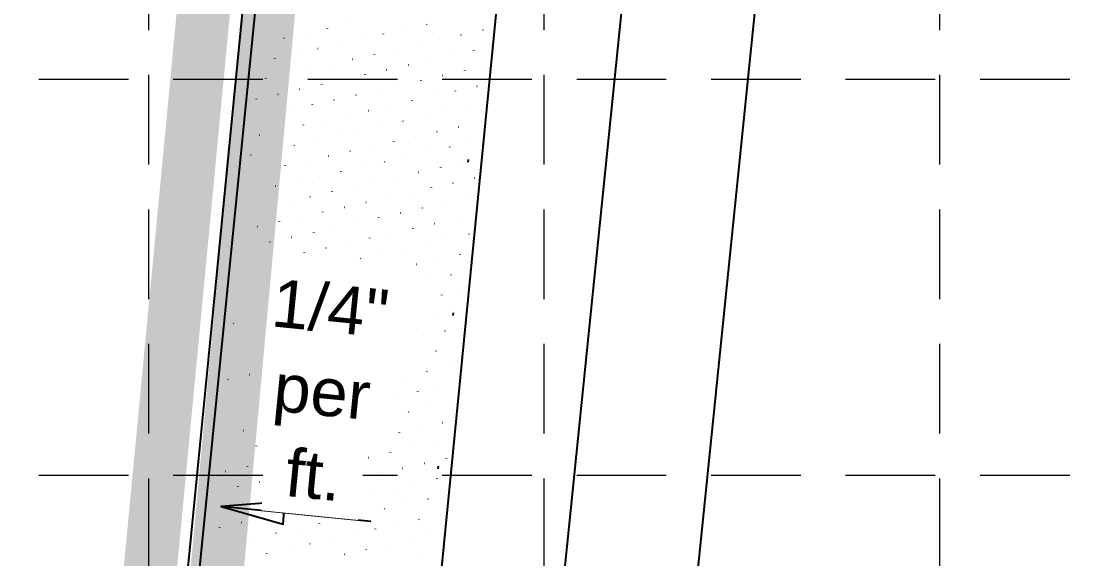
# Model space of a CAD drawing. Header units: feet. Extents: x 6046 to 7000, y 4530 to 5165.
# Drawn here: x 6101.21 to 6141.29, y 4878.59 to 4898.81 of the extents above; entities that cross this region are included whole.
import ezdxf
from ezdxf.enums import TextEntityAlignment as Align

# ---------------------------------------------------------------- set-up
doc = ezdxf.new("R2010")
doc.units = ezdxf.units.FT
doc.header["$LTSCALE"] = 30
doc.header["$MEASUREMENT"] = 0
for name, pattern in [('DASH', [1, 0.5, -0.5]), ('DOTS', [0.1901, 0.0001, -0.19]), ('HIDDEN', [0.375, 0.25, -0.125])]:
    doc.linetypes.add(name, pattern=pattern)
for name, color, linetype in [('1 LIMITS OF DISTURBANCE', 1, 'DASH'), ('1STAIR', 1, 'Continuous'), ('20070516_TOPO', 1, 'Continuous'), ('GRID', 254, 'HIDDEN'), ('PROPOSED_CURB', 1, 'Continuous'), ('PROPOSED_SW', 1, 'Continuous'), ('SILT FENCE', 200, 'Continuous')]:
    doc.layers.add(name, color=color, linetype=linetype)
doc.styles.get("Standard").update_dxf_attribs({"font": 'ARIAL.TTF'})

msp = doc.modelspace()

# ---------------------------------------------------------------- linework, layer by layer
at = {"layer": '1STAIR', "color": 7, "linetype": 'Continuous', "flags": 128}
msp.add_lwpolyline([(6125.105512984816, 4911.939006392071), (6119.360511900265, 4855.649277714367)], dxfattribs=at)
at = {"layer": '20070516_TOPO', "color": 7, "linetype": 'Continuous'}
for p, q in [((6106.811219604154, 4871.306683298197), (6111.18982539795, 4915.882213869289)), ((6107.229101919643, 4871.258096200383), (6111.686527478309, 4915.867171574632))]:
    msp.add_line(p, q, dxfattribs=at)
at = {"layer": 'GRID', "color": 252, "linetype": 'HIDDEN', "lineweight": 0, "ltscale": 0.45}
for p, q in [((6105.994717544774, 5149.919609914099), (6105.994717544774, 4628.518713058065)), ((6120.885967544771, 5149.919609914099), (6120.885967544771, 4628.518713058065)), ((6135.777217544768, 5149.919609914099), (6135.777217544768, 4628.518713058065)), ((6061.370755164296, 4896.626982392962), (6984.628255164082, 4896.626982392962)), ((6061.370755164296, 4881.735732392965), (6984.628255164082, 4881.735732392965))]:
    msp.add_line(p, q, dxfattribs=at)
at = {"layer": 'PROPOSED_CURB', "color": 7, "linetype": 'Continuous', "flags": 128}
for points in [[(6101.579857872245, 4815.287559686318), (6104.470273674716, 4843.52439630758), (6114.339965635573, 4851.561127670384), (6116.262159595874, 4870.339282967279), (6120.639700766554, 4914.904448736434), (6120.923564118218, 4917.647890701894), (6112.931193969548, 4927.485081719818), (6119.599731667234, 4996.92414139277)], [(6110.613768260917, 4898.764921630143), (6110.616926547334, 4898.761045391385)], [(6113.542433108337, 4898.732560982928), (6113.545591394753, 4898.72868474417)], [(6111.905818518337, 4898.366510871879), (6111.908976804753, 4898.36263463312)], [(6112.724125813337, 4898.549535927403), (6112.727284099753, 4898.545659688645)], [(6114.834483365757, 4898.334150224663), (6114.837641652172, 4898.330273985905)], [(6115.652790660756, 4898.517175280188), (6115.655948947172, 4898.513299041429)], [(6116.471097955756, 4898.700200335713), (6116.474256242172, 4898.696324096954)], [(6118.581455508176, 4898.484814632972), (6118.584613794593, 4898.480938394214)], [(6110.269203928337, 4898.000460760829), (6110.272362214753, 4897.99658452207)], [(6111.087511223337, 4898.183485816353), (6111.090669509753, 4898.179609577595)], [(6113.197868775756, 4897.968100113613), (6113.201027062173, 4897.964223874855)], [(6114.016176070757, 4898.151125169138), (6114.019334357173, 4898.14724893038)], [(6116.126533623176, 4897.935739466398), (6116.129691909592, 4897.931863227639)], [(6116.944840918176, 4898.118764521923), (6116.947999204592, 4898.114888283164)], [(6117.763148213176, 4898.301789577448), (6117.766306499592, 4898.297913338689)], [(6111.561254185756, 4897.602050002563), (6111.564412472173, 4897.598173763805)], [(6112.379561480757, 4897.785075058089), (6112.382719767174, 4897.78119881933)], [(6114.489919033176, 4897.569689355349), (6114.493077319593, 4897.565813116589)], [(6115.308226328177, 4897.752714410874), (6115.311384614592, 4897.748838172114)], [(6117.418583880596, 4897.537328708133), (6117.421742167012, 4897.533452469374)], [(6118.236891175596, 4897.720353763658), (6118.240049462011, 4897.716477524898)], [(6110.742946890757, 4897.419024947039), (6110.746105177172, 4897.41514870828)], [(6112.853304443176, 4897.203639244299), (6112.856462729593, 4897.199763005539)], [(6113.671611738177, 4897.386664299824), (6113.674770024593, 4897.382788061064)], [(6115.781969290596, 4897.171278597083), (6115.785127577013, 4897.167402358325)], [(6116.600276585596, 4897.354303652608), (6116.603434872012, 4897.350427413849)], [(6118.710634138016, 4897.138917949867), (6118.713792424432, 4897.135041711109)], [(6111.216689853177, 4896.837589133249), (6111.219848139593, 4896.83371289449)], [(6112.034997148176, 4897.020614188774), (6112.038155434592, 4897.016737950014)], [(6114.145354700596, 4896.805228486033), (6114.148512987013, 4896.801352247275)], [(6114.963661995596, 4896.988253541558), (6114.966820282013, 4896.984377302799)], [(6117.074019548016, 4896.772867838818), (6117.077177834432, 4896.768991600059)], [(6117.892326843016, 4896.955892894342), (6117.895485129432, 4896.952016655585)], [(6110.398382558177, 4896.654564077724), (6110.401540844593, 4896.650687838965)], [(6112.508740110597, 4896.439178374983), (6112.511898397012, 4896.435302136225)], [(6113.327047405596, 4896.622203430508), (6113.330205692012, 4896.61832719175)], [(6115.437404958016, 4896.406817727768), (6115.440563244432, 4896.402941489009)], [(6116.255712253016, 4896.589842783293), (6116.258870539433, 4896.585966544535)], [(6118.366069805436, 4896.374457080553), (6118.369228091852, 4896.370580841794)], [(6110.872125520596, 4896.073128263934), (6110.875283807013, 4896.069252025175)], [(6111.690432815597, 4896.256153319458), (6111.693591102013, 4896.2522770807)], [(6113.800790368016, 4896.040767616719), (6113.803948654432, 4896.03689137796)], [(6114.619097663016, 4896.223792672243), (6114.622255949432, 4896.219916433485)], [(6116.729455215435, 4896.008406969503), (6116.732613501852, 4896.004530730745)], [(6117.547762510436, 4896.191432025028), (6117.550920796853, 4896.18755578627)], [(6110.053818225597, 4895.890103208409), (6110.056976512014, 4895.886226969651)], [(6112.164175778016, 4895.674717505669), (6112.167334064433, 4895.67084126691)], [(6112.982483073017, 4895.857742561193), (6112.985641359433, 4895.853866322435)], [(6115.092840625436, 4895.642356858453), (6115.095998911852, 4895.638480619695)], [(6115.911147920436, 4895.825381913978), (6115.914306206852, 4895.82150567522)], [(6118.021505472855, 4895.609996211238), (6118.024663759272, 4895.606119972479)], [(6110.527561188016, 4895.308667394619), (6110.530719474433, 4895.304791155861)], [(6111.345868483017, 4895.491692450143), (6111.349026769433, 4895.487816211386)], [(6113.456226035436, 4895.276306747403), (6113.459384321853, 4895.272430508645)], [(6114.274533330436, 4895.459331802929), (6114.277691616852, 4895.45545556417)], [(6116.384890882856, 4895.243946100189), (6116.388049169272, 4895.240069861429)], [(6117.203198177855, 4895.426971155714), (6117.206356464271, 4895.423094916954)], [(6111.001304150436, 4894.72723158083), (6111.004462436852, 4894.72335534207)], [(6111.819611445436, 4894.910256636354), (6111.822769731853, 4894.906380397595)], [(6112.637918740436, 4895.093281691879), (6112.641077026853, 4895.08940545312)], [(6114.748276292856, 4894.877895989139), (6114.751434579272, 4894.874019750379)], [(6115.566583587856, 4895.060921044664), (6115.569741874272, 4895.057044805904)], [(6117.676941140276, 4894.845535341923), (6117.680099426691, 4894.841659103165)], [(6118.495248435275, 4895.028560397448), (6118.498406721692, 4895.024684158689)], [(6110.182996855437, 4894.544206525305), (6110.186155141852, 4894.540330286545)], [(6112.293354407856, 4894.328820822564), (6112.296512694272, 4894.324944583805)], [(6113.111661702856, 4894.511845878089), (6113.114819989272, 4894.50796963933)], [(6113.929968997856, 4894.694870933614), (6113.933127284273, 4894.690994694854)], [(6116.040326550276, 4894.479485230873), (6116.043484836692, 4894.475608992115)], [(6116.858633845276, 4894.662510286398), (6116.861792131692, 4894.658634047639)], [(6110.656739817857, 4893.962770711514), (6110.659898104273, 4893.958894472756)], [(6111.475047112856, 4894.145795767039), (6111.478205399272, 4894.14191952828)], [(6113.585404665276, 4893.930410064298), (6113.588562951692, 4893.92653382554)], [(6114.403711960275, 4894.113435119823), (6114.406870246692, 4894.109558881065)], [(6115.222019255276, 4894.296460175348), (6115.225177541693, 4894.29258393659)], [(6116.514069512696, 4893.898049417083), (6116.517227799112, 4893.894173178325)], [(6117.332376807696, 4894.081074472608), (6117.335535094112, 4894.077198233849)], [(6118.150684102696, 4894.264099528133), (6118.153842389112, 4894.260223289375)], [(6109.838432522856, 4893.779745655989), (6109.841590809273, 4893.77586941723)], [(6111.948790075277, 4893.564359953249), (6111.951948361692, 4893.56048371449)], [(6112.767097370276, 4893.747385008774), (6112.770255656692, 4893.743508770015)], [(6114.877454922696, 4893.531999306033), (6114.880613209111, 4893.528123067275)], [(6115.695762217695, 4893.715024361559), (6115.698920504112, 4893.7111481228)], [(6117.806119770115, 4893.499638658818), (6117.809278056532, 4893.49576242006)], [(6110.312175485276, 4893.198309842199), (6110.315333771693, 4893.19443360344)], [(6111.130482780276, 4893.381334897724), (6111.133641066693, 4893.377458658966)], [(6113.240840332696, 4893.165949194983), (6113.243998619112, 4893.162072956226)], [(6114.059147627696, 4893.348974250509), (6114.062305914112, 4893.34509801175)], [(6116.169505180115, 4893.133588547769), (6116.172663466532, 4893.12971230901)], [(6116.987812475115, 4893.316613603293), (6116.990970761532, 4893.312737364535)], [(6111.604225742696, 4892.799899083934), (6111.607384029113, 4892.796022845176)], [(6112.422533037696, 4892.982924139459), (6112.425691324112, 4892.979047900701)], [(6114.532890590116, 4892.767538436719), (6114.536048876532, 4892.76366219796)], [(6115.351197885116, 4892.950563492243), (6115.354356171531, 4892.946687253485)], [(6117.461555437535, 4892.735177789504), (6117.464713723952, 4892.731301550744)], [(6118.279862732535, 4892.918202845029), (6118.283021018951, 4892.914326606269)], [(6109.967611152696, 4892.433848972884), (6109.970769439112, 4892.429972734126)], [(6110.785918447696, 4892.616874028409), (6110.789076734112, 4892.612997789651)], [(6112.896276000116, 4892.40148832567), (6112.899434286533, 4892.39761208691)], [(6113.714583295116, 4892.584513381194), (6113.717741581532, 4892.580637142435)], [(6115.824940847536, 4892.369127678454), (6115.828099133952, 4892.365251439694)], [(6116.643248142535, 4892.552152733979), (6116.646406428951, 4892.548276495219)], [(6111.259661410116, 4892.03543821462), (6111.262819696532, 4892.03156197586)], [(6112.077968705115, 4892.218463270145), (6112.081126991532, 4892.214587031385)], [(6114.188326257536, 4892.003077567404), (6114.191484543952, 4891.999201328645)], [(6115.006633552536, 4892.186102622929), (6115.009791838952, 4892.18222638417)], [(6117.116991104956, 4891.970716920188), (6117.120149391371, 4891.96684068143)], [(6117.935298399955, 4892.153741975713), (6117.938456686371, 4892.149865736955)], [(6109.623046820117, 4891.66938810357), (6109.626205106532, 4891.66551186481)], [(6110.441354115116, 4891.852413159095), (6110.444512401532, 4891.848536920335)], [(6112.551711667536, 4891.637027456354), (6112.554869953951, 4891.633151217596)], [(6113.370018962535, 4891.820052511879), (6113.373177248952, 4891.81617627312)], [(6115.480376514955, 4891.604666809139), (6115.483534801372, 4891.60079057038)], [(6116.298683809956, 4891.787691864663), (6116.301842096372, 4891.783815625905)], [(6110.915097077536, 4891.270977345304), (6110.918255363952, 4891.267101106546)], [(6111.733404372536, 4891.454002400829), (6111.736562658952, 4891.45012616207)], [(6113.843761924955, 4891.238616698089), (6113.846920211372, 4891.23474045933)], [(6114.662069219955, 4891.421641753614), (6114.665227506372, 4891.417765514855)], [(6116.772426772375, 4891.206256050873), (6116.775585058792, 4891.202379812115)], [(6117.590734067376, 4891.389281106399), (6117.593892353791, 4891.38540486764)], [(6110.096789782536, 4891.087952289779), (6110.099948068952, 4891.084076051021)], [(6112.207147334956, 4890.872566587039), (6112.210305621372, 4890.86869034828)], [(6113.025454629956, 4891.055591642564), (6113.028612916371, 4891.051715403806)], [(6115.135812182375, 4890.840205939823), (6115.138970468792, 4890.836329701066)], [(6115.954119477375, 4891.023230995349), (6115.957277763791, 4891.01935475659)], [(6118.064477029795, 4890.807845292609), (6118.067635316212, 4890.80396905385)], [(6109.752225449955, 4890.323491420464), (6109.755383736371, 4890.319615181706)], [(6110.570532744956, 4890.50651647599), (6110.573691031373, 4890.502640237231)], [(6111.388840039956, 4890.689541531514), (6111.391998326372, 4890.685665292756)], [(6112.680890297376, 4890.291130773249), (6112.684048583792, 4890.287254534491)], [(6113.499197592376, 4890.474155828774), (6113.502355878792, 4890.470279590016)], [(6114.317504887375, 4890.657180884299), (6114.320663173791, 4890.653304645541)], [(6116.427862439795, 4890.441795181559), (6116.431020726212, 4890.4379189428)], [(6117.246169734794, 4890.624820237083), (6117.249328021211, 4890.620943998325)], [(6111.044275707375, 4889.9250806622), (6111.047433993792, 4889.921204423441)], [(6111.862583002376, 4890.108105717724), (6111.865741288792, 4890.104229478966)], [(6113.972940554796, 4889.892720014985), (6113.976098841212, 4889.888843776225)], [(6114.791247849796, 4890.07574507051), (6114.794406136211, 4890.07186883175)], [(6115.609555144795, 4890.258770126034), (6115.612713431211, 4890.254893887275)], [(6117.719912697215, 4890.043384423294), (6117.723070983631, 4890.039508184534)], [(6109.407661117376, 4889.55903055115), (6109.410819403792, 4889.555154312391)], [(6110.225968412376, 4889.742055606675), (6110.229126698791, 4889.738179367916)], [(6112.336325964795, 4889.526669903935), (6112.339484251212, 4889.522793665175)], [(6113.154633259795, 4889.70969495946), (6113.157791546212, 4889.7058187207)], [(6115.264990812216, 4889.494309256719), (6115.268149098632, 4889.49043301796)], [(6116.083298107215, 4889.677334312244), (6116.086456393631, 4889.673458073485)], [(6116.901605402215, 4889.860359367769), (6116.904763688631, 4889.85648312901)], [(6110.699711374796, 4889.160619792885), (6110.702869661211, 4889.156743554126)], [(6111.518018669795, 4889.34364484841), (6111.521176956212, 4889.33976860965)], [(6113.628376222215, 4889.128259145669), (6113.631534508631, 4889.12438290691)], [(6114.446683517215, 4889.311284201194), (6114.449841803632, 4889.307407962436)], [(6116.557041069635, 4889.095898498454), (6116.560199356051, 4889.092022259695)], [(6117.375348364635, 4889.278923553979), (6117.378506651051, 4889.27504731522)], [(6109.881404079795, 4888.97759473736), (6109.884562366212, 4888.973718498601)], [(6111.991761632215, 4888.762209034619), (6111.994919918631, 4888.758332795861)], [(6112.810068927215, 4888.945234090144), (6112.813227213632, 4888.941357851386)], [(6114.920426479634, 4888.729848387404), (6114.923584766051, 4888.725972148646)], [(6115.738733774635, 4888.912873442929), (6115.741892061052, 4888.90899720417)], [(6117.849091327055, 4888.697487740188), (6117.852249613471, 4888.69361150143)], [(6110.355147042215, 4888.39615892357), (6110.358305328632, 4888.392282684811)], [(6111.173454337215, 4888.579183979095), (6111.176612623632, 4888.575307740336)], [(6113.283811889635, 4888.363798276354), (6113.286970176051, 4888.359922037596)], [(6114.102119184635, 4888.546823331879), (6114.105277471052, 4888.54294709312)], [(6116.212476737055, 4888.331437629138), (6116.215635023471, 4888.327561390381)], [(6117.030784032055, 4888.514462684663), (6117.033942318471, 4888.510586445906)], [(6109.536839747215, 4888.213133868045), (6109.539998033631, 4888.209257629286)], [(6111.647197299635, 4887.997748165304), (6111.650355586052, 4887.993871926546)], [(6112.465504594636, 4888.18077322083), (6112.468662881051, 4888.176896982071)], [(6114.575862147055, 4887.965387518089), (6114.579020433471, 4887.961511279331)], [(6115.394169442055, 4888.148412573614), (6115.397327728471, 4888.144536334856)], [(6117.504526994475, 4887.933026870874), (6117.507685280892, 4887.929150632115)], [(6110.010582709635, 4887.631698054254), (6110.013740996051, 4887.627821815497)], [(6110.828890004635, 4887.81472310978), (6110.832048291051, 4887.810846871022)], [(6112.939247557056, 4887.59933740704), (6112.942405843472, 4887.595461168281)], [(6113.757554852055, 4887.782362462564), (6113.760713138471, 4887.778486223806)], [(6115.867912404475, 4887.566976759825), (6115.871070690891, 4887.563100521065)], [(6116.686219699474, 4887.750001815349), (6116.689377985891, 4887.74612557659)], [(6109.192275414635, 4887.44867299873), (6109.195433701051, 4887.444796759972)], [(6111.302632967055, 4887.233287295991), (6111.30579125347, 4887.229411057231)], [(6112.120940262054, 4887.416312351515), (6112.124098548471, 4887.412436112756)], [(6114.231297814476, 4887.200926648775), (6114.234456100891, 4887.197050410015)], [(6115.049605109475, 4887.383951704299), (6115.052763395891, 4887.38007546554)], [(6117.159962661894, 4887.168566001559), (6117.16312094831, 4887.1646897628)], [(6109.666018377055, 4886.867237184941), (6109.669176663471, 4886.863360946181)], [(6110.484325672055, 4887.050262240465), (6110.487483958471, 4887.046386001706)], [(6112.594683224474, 4886.834876537725), (6112.59784151089, 4886.831000298966)], [(6113.412990519475, 4887.01790159325), (6113.416148805892, 4887.014025354491)], [(6115.523348071895, 4886.802515890509), (6115.526506358311, 4886.79863965175)], [(6116.341655366895, 4886.985540946034), (6116.344813653311, 4886.981664707276)], [(6110.139761339475, 4886.28580137115), (6110.142919625891, 4886.281925132391)], [(6110.958068634475, 4886.468826426675), (6110.961226920891, 4886.464950187916)], [(6111.776375929475, 4886.6518514822), (6111.779534215891, 4886.647975243441)], [(6113.886733481895, 4886.436465779459), (6113.889891768311, 4886.432589540701)], [(6114.705040776895, 4886.619490834984), (6114.708199063311, 4886.615614596226)], [(6116.815398329315, 4886.404105132244), (6116.818556615731, 4886.400228893485)], [(6117.633705624315, 4886.587130187769), (6117.63686391073, 4886.58325394901)], [(6109.321454044475, 4886.102776315625), (6109.324612330892, 4886.098900076867)], [(6111.431811596894, 4885.887390612885), (6111.434969883311, 4885.883514374126)], [(6112.250118891895, 4886.07041566841), (6112.253277178311, 4886.066539429651)], [(6113.068426186895, 4886.253440723935), (6113.07158447331, 4886.249564485176)], [(6115.178783739315, 4886.038055021194), (6115.181942025732, 4886.034178782436)], [(6115.997091034315, 4886.221080076719), (6116.000249320731, 4886.21720383796)], [(6109.795197006894, 4885.521340501835), (6109.798355293311, 4885.517464263077)], [(6110.613504301895, 4885.70436555736), (6110.616662588312, 4885.700489318601)], [(6112.723861854315, 4885.488979854619), (6112.727020140731, 4885.485103615862)], [(6113.542169149315, 4885.672004910144), (6113.545327435731, 4885.668128671387)], [(6114.360476444314, 4885.855029965669), (6114.363634730731, 4885.851153726911)], [(6116.470833996735, 4885.639644262928), (6116.473992283151, 4885.635768024171)], [(6117.289141291734, 4885.822669318454), (6117.292299578151, 4885.818793079696)], [(6108.976889711895, 4885.33831544631), (6108.980047998311, 4885.334439207551)], [(6111.087247264314, 4885.12292974357), (6111.090405550731, 4885.119053504812)], [(6111.905554559315, 4885.305954799094), (6111.908712845731, 4885.302078560337)], [(6114.015912111735, 4885.090569096355), (6114.019070398151, 4885.086692857596)], [(6114.834219406735, 4885.273594151879), (6114.83737769315, 4885.269717913121)], [(6115.652526701734, 4885.456619207404), (6115.655684988151, 4885.452742968646)], [(6109.450632674315, 4884.75687963252), (6109.453790960731, 4884.753003393762)], [(6110.268939969314, 4884.939904688045), (6110.27209825573, 4884.936028449287)], [(6112.379297521734, 4884.724518985305), (6112.382455808151, 4884.720642746546)], [(6113.197604816734, 4884.90754404083), (6113.200763103151, 4884.903667802071)], [(6115.307962369155, 4884.69215833809), (6115.31112065557, 4884.688282099331)], [(6116.126269664154, 4884.875183393615), (6116.12942795057, 4884.871307154855)], [(6116.944576959154, 4885.058208449139), (6116.947735245571, 4885.05433221038)], [(6110.742682931735, 4884.358468874256), (6110.74584121815, 4884.354592635496)], [(6111.560990226734, 4884.54149392978), (6111.56414851315, 4884.537617691021)], [(6113.671347779154, 4884.32610822704), (6113.67450606557, 4884.322231988281)], [(6114.489655074154, 4884.509133282565), (6114.492813360571, 4884.505257043806)], [(6116.600012626574, 4884.293747579824), (6116.60317091299, 4884.289871341065)], [(6117.418319921574, 4884.476772635349), (6117.42147820799, 4884.47289639659)], [(6109.106068341734, 4883.992418763206), (6109.109226628151, 4883.988542524447)], [(6109.924375636735, 4884.175443818731), (6109.927533923151, 4884.171567579971)], [(6112.034733189154, 4883.96005811599), (6112.03789147557, 4883.956181877231)], [(6112.853040484154, 4884.143083171515), (6112.856198770571, 4884.139206932756)], [(6114.963398036573, 4883.927697468775), (6114.96655632299, 4883.923821230015)], [(6115.781705331575, 4884.110722524299), (6115.784863617991, 4884.106846285541)], [(6110.398118599155, 4883.59400800494), (6110.401276885571, 4883.590131766181)], [(6111.216425894155, 4883.777033060465), (6111.219584180571, 4883.773156821707)], [(6113.326783446574, 4883.561647357725), (6113.32994173299, 4883.557771118965)], [(6114.145090741574, 4883.74467241325), (6114.14824902799, 4883.740796174491)], [(6116.255448293994, 4883.529286710509), (6116.258606580411, 4883.525410471751)], [(6117.073755588995, 4883.712311766034), (6117.07691387541, 4883.708435527275)], [(6108.761504009154, 4883.227957893891), (6108.764662295571, 4883.224081655132)], [(6109.579811304155, 4883.410982949415), (6109.582969590571, 4883.407106710657)], [(6111.690168856575, 4883.195597246675), (6111.693327142991, 4883.191721007917)], [(6112.508476151575, 4883.3786223022), (6112.51163443799, 4883.374746063441)], [(6114.618833703994, 4883.163236599459), (6114.62199199041, 4883.159360360702)], [(6115.437140998994, 4883.346261654984), (6115.44029928541, 4883.342385416226)], [(6110.053554266574, 4882.829547135625), (6110.056712552991, 4882.825670896867)], [(6110.871861561574, 4883.01257219115), (6110.875019847991, 4883.008695952391)], [(6112.982219113995, 4882.797186488409), (6112.98537740041, 4882.793310249652)], [(6113.800526408994, 4882.980211543934), (6113.80368469541, 4882.976335305176)], [(6115.910883961414, 4882.764825841195), (6115.914042247829, 4882.760949602436)], [(6116.729191256414, 4882.94785089672), (6116.732349542831, 4882.943974657961)], [(6109.235246971574, 4882.6465220801), (6109.23840525799, 4882.642645841343)], [(6111.345604523994, 4882.43113637736), (6111.34876281041, 4882.427260138602)], [(6112.163911818994, 4882.614161432885), (6112.167070105411, 4882.610285194127)], [(6114.274269371414, 4882.398775730145), (6114.27742765783, 4882.394899491386)], [(6115.092576666414, 4882.58180078567), (6115.09573495283, 4882.577924546911)], [(6117.202934218833, 4882.36641508293), (6117.20609250525, 4882.362538844171)], [(6108.890682638995, 4881.882061210786), (6108.893840925411, 4881.878184972027)], [(6109.708989933994, 4882.065086266311), (6109.71214822041, 4882.061210027552)], [(6110.527297228994, 4882.248111321835), (6110.530455515411, 4882.244235083077)], [(6112.637654781413, 4882.032725619096), (6112.64081306783, 4882.028849380336)], [(6113.455962076414, 4882.21575067462), (6113.459120362831, 4882.211874435861)], [(6115.566319628834, 4882.00036497188), (6115.56947791525, 4881.996488733121)], [(6116.384626923834, 4882.183390027405), (6116.38778521025, 4882.179513788646)], [(6110.182732896415, 4881.483650452521), (6110.18589118283, 4881.479774213762)], [(6111.001040191414, 4881.666675508046), (6111.00419847783, 4881.662799269287)], [(6111.819347486414, 4881.84970056357), (6111.82250577283, 4881.845824324811)], [(6113.929705038833, 4881.63431486083), (6113.93286332525, 4881.630438622071)], [(6114.748012333834, 4881.817339916355), (6114.75117062025, 4881.813463677596)], [(6116.858369886254, 4881.601954213615), (6116.86152817267, 4881.598077974855)], [(6108.546118306414, 4881.117600341471), (6108.549276592831, 4881.113724102712)], [(6109.364425601415, 4881.300625396996), (6109.367583887831, 4881.296749158237)], [(6111.474783153834, 4881.085239694256), (6111.47794144025, 4881.081363455496)], [(6112.293090448834, 4881.26826474978), (6112.29624873525, 4881.264388511021)], [(6113.111397743834, 4881.451289805305), (6113.11455603025, 4881.447413566546)], [(6115.221755296254, 4881.235904102565), (6115.22491358267, 4881.232027863805)], [(6116.040062591253, 4881.41892915809), (6116.04322087767, 4881.415052919331)], [(6114.366815539522, 4879.985887081904), (6108.736886444242, 4880.548761749715), (6111.071968166078, 4879.892060245205), (6111.129406105544, 4880.740571855556), (6108.736886444242, 4880.548761749715)], [(6109.838168563834, 4880.719189583206), (6109.841326850251, 4880.715313344446)], [(6110.656475858835, 4880.902214638731), (6110.65963414525, 4880.898338399972)], [(6112.766833411254, 4880.68682893599), (6112.76999169767, 4880.682952697231)], [(6113.585140706254, 4880.869853991515), (6113.588298992669, 4880.865977752756)], [(6114.403448001253, 4881.05287904704), (6114.40660628767, 4881.049002808281)], [(6116.513805553674, 4880.837493344299), (6116.516963840089, 4880.833617105542)], [(6109.019861268834, 4880.536164527681), (6109.02301955525, 4880.532288288922)], [(6111.130218821254, 4880.32077882494), (6111.133377107671, 4880.316902586183)], [(6111.948526116254, 4880.503803880465), (6111.95168440267, 4880.499927641707)], [(6114.058883668674, 4880.288418177725), (6114.06204195509, 4880.284541938967)], [(6114.877190963673, 4880.471443233249), (6114.880349250089, 4880.467566994492)], [(6115.695498258673, 4880.654468288774), (6115.69865654509, 4880.650592050016)], [(6109.493604231254, 4879.95472871389), (6109.496762517671, 4879.950852475133)], [(6110.311911526253, 4880.137753769415), (6110.31506981267, 4880.133877530657)], [(6112.422269078674, 4879.922368066676), (6112.42542736509, 4879.918491827917)], [(6113.240576373674, 4880.1053931222), (6113.24373466009, 4880.101516883442)], [(6115.350933926094, 4879.89000741946), (6115.354092212509, 4879.886131180701)], [(6116.169241221093, 4880.073032474985), (6116.172399507509, 4880.069156236226)], [(6116.987548516093, 4880.25605753051), (6116.99070680251, 4880.252181291751)], [(6108.675296936254, 4879.771703658365), (6108.67845522267, 4879.767827419607)], [(6110.785654488674, 4879.556317955626), (6110.78881277509, 4879.552441716867)], [(6111.603961783673, 4879.739343011151), (6111.60712007009, 4879.735466772392)], [(6113.714319336093, 4879.52395730841), (6113.71747762251, 4879.520081069651)], [(6114.532626631094, 4879.706982363936), (6114.53578491751, 4879.703106125176)], [(6116.642984183513, 4879.491596661195), (6116.646142469929, 4879.487720422436)], [(6109.149039898674, 4879.190267844576), (6109.15219818509, 4879.186391605817)], [(6109.967347193674, 4879.373292900101), (6109.97050548009, 4879.369416661342)], [(6112.077704746093, 4879.157907197361), (6112.08086303251, 4879.154030958602)], [(6112.896012041094, 4879.340932252886), (6112.89917032751, 4879.337056014127)], [(6115.006369593513, 4879.125546550145), (6115.00952787993, 4879.121670311386)], [(6115.824676888514, 4879.30857160567), (6115.82783517493, 4879.304695366911)], [(6108.330732603675, 4879.007242789051), (6108.333890890091, 4879.003366550292)], [(6110.441090156094, 4878.791857086311), (6110.44424844251, 4878.787980847552)], [(6111.259397451094, 4878.974882141836), (6111.26255573751, 4878.971005903077)], [(6113.369755003513, 4878.759496439096), (6113.37291328993, 4878.755620200336)], [(6114.188062298514, 4878.94252149462), (6114.191220584929, 4878.938645255861)], [(6116.298419850933, 4878.72713579188), (6116.30157813735, 4878.723259553121)], [(6109.622782861094, 4878.608832030786), (6109.62594114751, 4878.604955792027)]]:
    msp.add_lwpolyline(points, dxfattribs=at)
at = {"layer": 'PROPOSED_CURB', "color": 7, "linetype": 'DOTS', "flags": 128}
msp.add_lwpolyline([(6115.768435242208, 4870.426853092717), (6120.147041267085, 4915.002365638857)], dxfattribs=at)
at = {"layer": 'PROPOSED_SW', "color": 7, "linetype": 'Continuous', "flags": 128}
for points in [[(6189.831754436683, 4827.143283901537), (6189.874884425582, 4818.597536283309), (6120.569236738146, 4818.247753917994), (6130.993916792855, 4920.38914661665), (6144.77691254428, 4920.458708752143)], [(6125.105512984818, 4911.939006392071), (6119.360511900267, 4855.649277714367)]]:
    msp.add_lwpolyline(points, dxfattribs=at)

# ---------------------------------------------------------------- next in the draw order: wipeouts: each hides what was drawn before it
msp.add_wipeout([(6110.249264802915, 4880.406599447595), (6113.89110842488, 4880.04249187637), (6114.195526230333, 4883.087311953751), (6110.553682608366, 4883.451419524976)]).dxf.layer = 'PROPOSED_CURB'

# ---------------------------------------------------------------- next in the draw order: texts
at = {"layer": 'PROPOSED_CURB', "color": 7, "linetype": 'Continuous'}
msp.add_text('ft.', height=1.799999952316284, rotation=354.2906030273436, dxfattribs=at).set_placement((6112.311930165284, 4882.64249101755), align=Align.TOP_CENTER)

# ---------------------------------------------------------------- next in the draw order: wipeouts: each hides what was drawn before it
msp.add_wipeout([(6109.777989146173, 4883.0164299419475), (6114.869747090704, 4882.507361510983), (6115.174164896153, 4885.552181588364), (6110.082406951626, 4886.061250019327)]).dxf.layer = 'PROPOSED_CURB'

# ---------------------------------------------------------------- next in the draw order: texts
msp.add_text('per', height=1.799999952316284, rotation=354.2906030273436, dxfattribs=at).set_placement((6112.625301435601, 4885.776864626619), align=Align.TOP_CENTER)

# ---------------------------------------------------------------- next in the draw order: wipeouts: each hides what was drawn before it
msp.add_wipeout([(6109.195825099616, 4886.240338199679), (6116.078653677894, 4885.552200471391), (6116.476869686705, 4889.535200404549), (6109.594041108424, 4890.223338132836)]).dxf.layer = 'PROPOSED_CURB'

# ---------------------------------------------------------------- next in the draw order: linework, layer by layer
at = {"layer": '1 LIMITS OF DISTURBANCE', "ltscale": 0.4, "const_width": 2, "flags": 128}
msp.add_lwpolyline([(6101.167703726478, 4826.861992215197), (6119.466551161527, 5018.638898841248), (6096.138868633785, 5021.33484427322), (6098.286677177435, 5043.496593339501), (6122.310006804312, 5040.952337851828), (6122.384365229991, 5033.901212625695), (6129.795940512593, 5034.292762007542), (6283.720587648517, 5035.175537311063), (6725.260859944116, 5037.676641716148), (6917.798715733665, 5038.140409874421), (6937.026027714959, 5038.213770934881), (6946.048870021687, 5044.103816804984), (6948.989996403687, 5043.940517775536), (6944.621638742966, 5007.269937160116), (6924.922976411758, 4866.502869279039), (6920.125551146614, 4822.964880307773), (6913.674344319621, 4809.279252350098), (6897.416915072889, 4801.376135056101), (6112.118302652429, 4798.149080481058), (6103.895230181781, 4802.972932135841), (6099.857553779031, 4811.488506098983)], close=True, dxfattribs=at)
at = {"layer": 'SILT FENCE', "const_width": 2, "flags": 128}
msp.add_lwpolyline([(6121.850991002213, 5030.724826775914), (6121.106316139559, 5014.099477611305), (6102.85346304556, 4815.962204519008, 0.4818496008973249), (6117.133688014261, 4800.490172242628), (6896.598908062523, 4805.295009587395, 0.3470653068563869), (6918.529617412927, 4828.843823337082), (6946.206348791569, 5041.435469632917)], format="xyb", dxfattribs=at)

# ---------------------------------------------------------------- next in the draw order: texts
at = {"layer": 'PROPOSED_CURB', "color": 7, "linetype": 'Continuous'}
msp.add_text('1/4"', height=1.799999952316284, rotation=354.2906030273436, dxfattribs=at).set_placement((6112.938672705917, 4888.911238235687), align=Align.TOP_CENTER)

doc.saveas('drawing.dxf')
